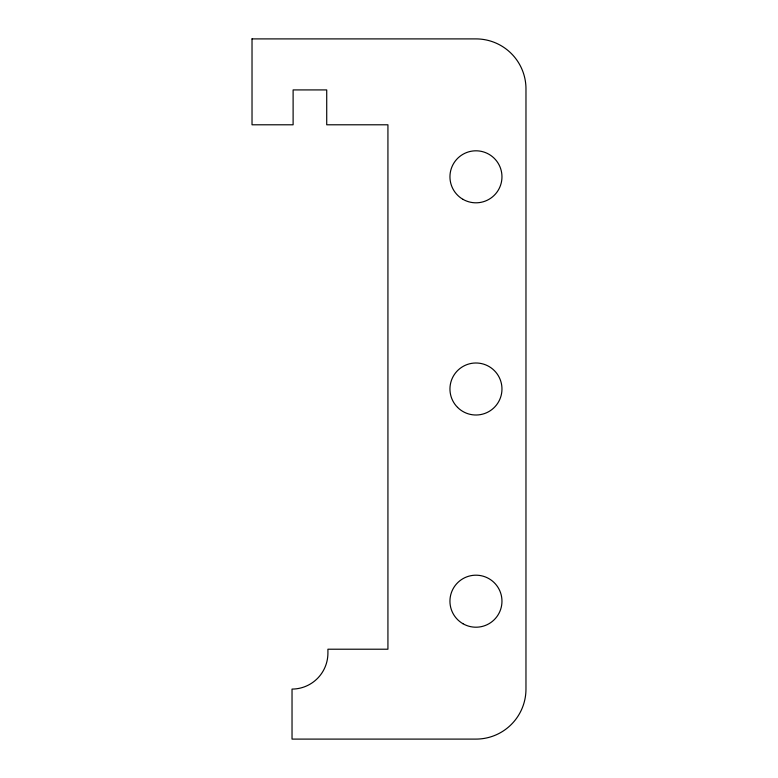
<?xml version="1.0" encoding="UTF-8"?>
<svg xmlns="http://www.w3.org/2000/svg" width="778" height="778" viewBox="0 0 778 778"><rect width="100%" height="100%" fill="white"/><g stroke="black" fill="none" stroke-linecap="round" stroke-linejoin="round"><path stroke-width="1.17" d="M252.023 38.9L252.023 124.791L293.111 124.791L293.111 89.917L326.721 89.917L326.721 124.791L387.93 124.791L387.93 649.212L327.917 649.212L327.917 653.209A36.012 36.012 0 0 1 292.032 689.084L292.032 739.1L475.961 739.1A50.016 50.016 0 0 0 525.967 689.084L525.977 88.916A50.016 50.016 0 0 0 475.961 38.9L252.023 38.9M462.949 623.723A26.005 26.005 0 0 0 501.966 601.2A26.005 26.005 0 0 0 462.949 578.676A26.005 26.005 0 0 0 462.949 623.723M457.571 407.39A26.005 26.005 0 0 0 501.081 395.73A26.005 26.005 0 0 0 469.231 363.88A26.005 26.005 0 0 0 457.571 407.39M462.959 199.333A26.005 26.005 0 0 0 501.966 176.81A26.005 26.005 0 0 0 462.959 154.287A26.005 26.005 0 0 0 462.959 199.333"/></g></svg>
